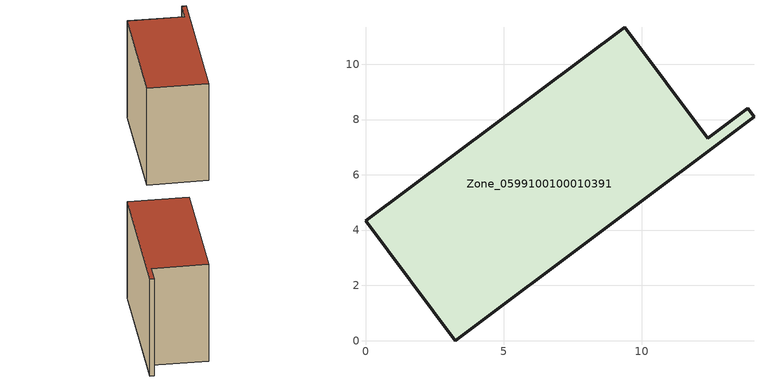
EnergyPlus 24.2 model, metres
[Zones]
Zone_0599100100010391
 floor ground (C_G): 3.24,0 0,4.33 9.38,11.34 12.39,7.33 13.83,8.4 14.06,8.09 z0
 wall outside (C_F): 13.83,8.4 12.39,7.33 9.38,11.34 0,4.33 3.24,0 14.06,8.09 13.83,8.4 z0:9.61
 roof outside (C_R): 3.24,0 14.06,8.09 13.83,8.4 12.39,7.33 9.38,11.34 0,4.33 z9.61
[BUILDING]
Pand.0599100100010391: North Axis=0; Terrain=City; Loads Convergence Tolerance Value=0.04; Temperature Convergence Tolerance Value=0.4; Solar Distribution=FullExterior; Maximum Number of Warmup Days=25; Minimum Number of Warmup Days=1
[Site:Location]
Rotterdam.The.Hague.AP_ZH_NLD Design_Conditions: Latitude=51.96; Longitude=4.45; Time Zone=1; Elevation=-4.5
[SITE:GROUNDTEMPERATURE:BUILDINGSURFACE]
18, 18, 18, 18, 18, 18, 18, 18, 18, 18, 18, 18
[MATERIAL] Thermal Absorptance=0.9; Solar Absorptance=0.7; Visible Absorptance=0.7
Name | Roughness | Thickness | Conductivity | Density | Specific Heat
G.TI.2015-2018 | MediumSmooth | 0.15 | 0.0428571 | 540 | 1210
F.TI.2015-2018 | Rough | 0.3 | 0.0666667 | 1920 | 840
R.TI.2015-2018 | MediumRough | 0.2 | 0.0333333 | 1500 | 1000
[CONSTRUCTION]
C_G: G.TI.2015-2018
C_F: F.TI.2015-2018
C_R: R.TI.2015-2018
[ZONE]
Zone_0599100100010391: Type=1; Multiplier=1; Ceiling Height=Autocalculate; Volume=Autocalculate; Floor Area=autocalculate; Part of Total Floor Area=Yes
[ZONEINFILTRATION:DESIGNFLOWRATE]
Infil_Zone_0599100100010391: Zone or ZoneList or Space or SpaceList=Zone_0599100100010391; Schedule=AlwaysOn; Design Flow Rate Calculation Method=Flow/Area; Flow Rate per Floor Area=0.0015; Constant Term Coefficient=1; Temperature Term Coefficient=0; Velocity Term Coefficient=0; Velocity Squared Term Coefficient=0
[HVACTEMPLATE:ZONE:IDEALLOADSAIRSYSTEM]
Zone_0599100100010391: Maximum Heating Supply Air Temperature=50; Minimum Cooling Supply Air Temperature=13; Maximum Heating Supply Air Humidity Ratio=0.0156; Minimum Cooling Supply Air Humidity Ratio=0.0077; Heating Limit=NoLimit; Cooling Limit=NoLimit; Dehumidification Control Type=ConstantSensibleHeatRatio; Cooling Sensible Heat Ratio=0.7; Dehumidification Setpoint=60; Humidification Control Type=None; Humidification Setpoint=30; Outdoor Air Method=None; Outdoor Air Flow Rate per Person=0.00944; Outdoor Air Flow Rate per Zone Floor Area=0; Outdoor Air Flow Rate per Zone=0; Demand Controlled Ventilation Type=None; Outdoor Air Economizer Type=NoEconomizer; Heat Recovery Type=None; Sensible Heat Recovery Effectiveness=0.7; Latent Heat Recovery Effectiveness=0.65
[ZONECONTROL:THERMOSTAT]
ThermostatControl_Zone_0599100100010391: Zone or ZoneList=Zone_0599100100010391; Control Type Schedule=DualSetpointControlType; Control 1=Thermostat_Zone_0599100100010391; Temperature Difference Between Cutout And Setpoint=0
[THERMOSTATSETPOINT:DUALSETPOINT]
Thermostat_Zone_0599100100010391: Heating Setpoint Temperature Schedule=HeatingSetpoint_Zone_0599100100010391; Cooling Setpoint Temperature Schedule=CoolingSetpoint_Zone_0599100100010391
[SCHEDULE:COMPACT]
HeatingSetpoint_Zone_0599100100010391: Through: 12/31, For: AllDays, Until: 24:00, 21
CoolingSetpoint_Zone_0599100100010391: Through: 12/31, For: AllDays, Until: 24:00, 24
DualSetpointControlType: Through: 12/31, For: AllDays, Until: 24:00, 4
AlwaysOn: Through: 12/31, For: AllDays, Until: 24:00, 1
